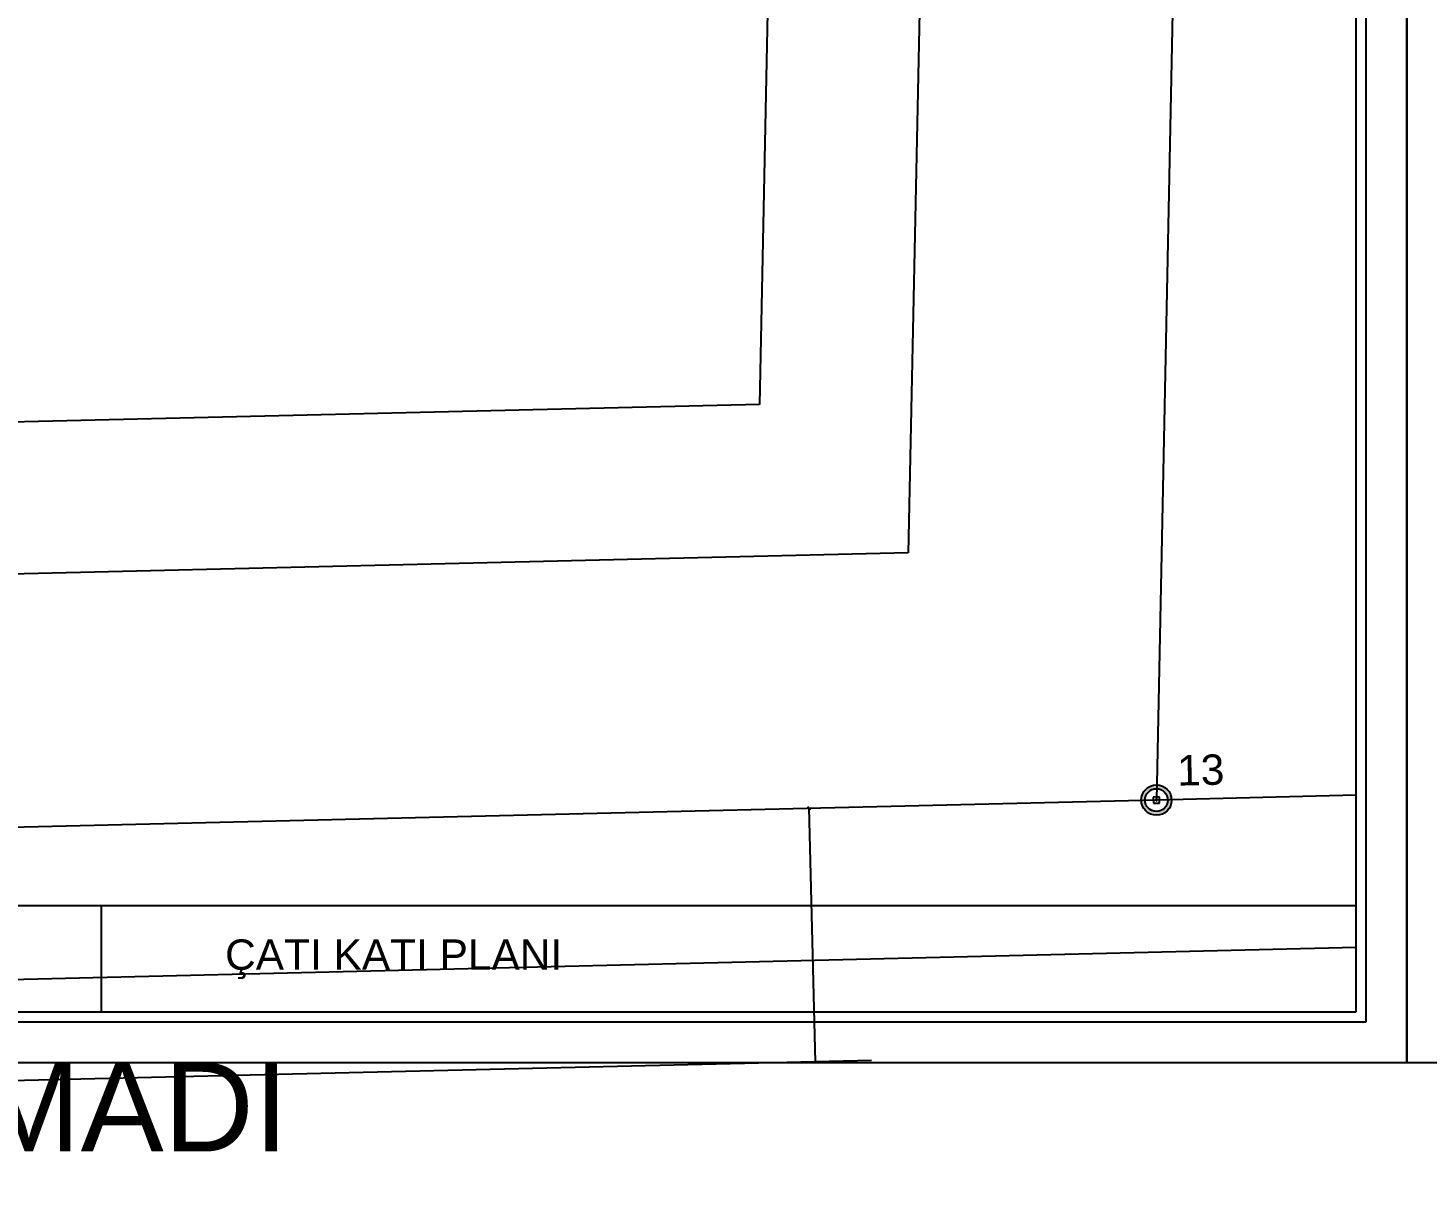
# Model space of a CAD drawing. Header units: millimetres. Extents: x 43168.9 to 43194.6, y -25545.1 to -25543.4.
# Drawn here: x 43178.991 to 43179.544, y -25545.016 to -25544.561 of the extents above; entities that cross this region are included whole.
import ezdxf
from ezdxf.enums import TextEntityAlignment as Align

# ---------------------------------------------------------------- set-up
doc = ezdxf.new("R2010")
doc.units = ezdxf.units.MM
doc.header["$LTSCALE"] = 200
doc.linetypes.add('DASHDOT', pattern=[1, 0.5, -0.25, 0, -0.25])
for name, color, linetype in [('arsasiniri_sgh', 10, 'Continuous'), ('gor-2_sgh', 161, 'Continuous'), ('olcu-uyg_sgh', 193, 'Continuous'), ('pafta_sgh', 11, 'Continuous'), ('sembol_sgh', 8, 'Continuous'), ('yapi-yaklasma_sgh', 41, 'DASHDOT')]:
    doc.layers.add(name, color=color, linetype=linetype)
doc.styles.add('1-200', font='arial.ttf', dxfattribs={"height": 60})
doc.styles.add('antet', font='arial.ttf')
doc.styles.add('ARIAL', font='arial.ttf')

msp = doc.modelspace()

# ---------------------------------------------------------------- hatches: boundary and pattern name
h = msp.add_hatch(color=256)
edge = h.paths.add_edge_path()
edge.add_arc((43179.43697, -25544.86636), 0.006, 0, 360)
edge = h.paths.add_edge_path(flags=16)
edge.add_arc((43179.43697, -25544.86636), 0.0045, 0, 360)

# ---------------------------------------------------------------- linework, layer by layer
at = {"color": 0, "linetype": 'ByBlock', "lineweight": -2}
for p, q in [((43179.30044, -25544.87021), (43179.29921, -25544.86904)), ((43179.43814, -25544.86513), (43179.43574, -25544.86519)), ((43179.43574, -25544.86519), (43179.43579, -25544.86759)), ((43179.43579, -25544.86759), (43179.43819, -25544.86753)), ((43179.4374, -25544.86677), (43179.43653, -25544.86595)), ((43179.43738, -25544.86593), (43179.43655, -25544.86679)), ((43179.43819, -25544.86753), (43179.43814, -25544.86513))]:
    msp.add_line(p, q, dxfattribs=at)
at = {"color": 0, "linetype": 'Continuous', "lineweight": -2}
for radius in [0.006, 0.0045]:
    msp.add_circle((43179.43697, -25544.86636), radius, dxfattribs=at)
at = {"layer": 'arsasiniri_sgh', "color": 14}
for p, q in [((43179.44855, -25544.29934), (43179.43697, -25544.86636)), ((43179.43697, -25544.86636), (43178.444, -25544.89)), ((43179.51588, -25544.86447), (43179.43697, -25544.86636))]:
    msp.add_line(p, q, dxfattribs=at)
at = {"layer": 'gor-2_sgh'}
msp.add_line((43178.42613, -25544.95044), (43179.51588, -25544.9245), dxfattribs=at)
at = {"layer": 'olcu-uyg_sgh'}
for p, q in [((43179.30382, -25544.86953), (43179.29882, -25544.86965)), ((43179.30221, -25544.96985), (43179.29982, -25544.86937))]:
    msp.add_line(p, q, dxfattribs=at)
at = {"layer": 'pafta_sgh'}
for p, q in [((43179.53588, -25543.51), (43179.53588, -25544.97)), ((43179.53588, -25544.97), (43179.53588, -25543.51)), ((43179.51988, -25544.954), (43179.51988, -25543.526)), ((43179.51588, -25544.95), (43179.51588, -25543.53)), ((43178.37588, -25544.908), (43179.51588, -25544.908)), ((43179.02006, -25544.908), (43179.02006, -25544.95)), ((43178.37588, -25544.95), (43179.51588, -25544.95)), ((43178.37188, -25544.954), (43179.51988, -25544.954)), ((43178.35588, -25544.97), (43179.53588, -25544.97)), ((43179.53588, -25544.97), (43180.95588, -25544.97))]:
    msp.add_line(p, q, dxfattribs=at)
at = {"layer": 'yapi-yaklasma_sgh'}
for p, q in [((43179.28858, -25544.29613), (43179.28013, -25544.71005)), ((43179.34857, -25544.29733), (43179.33894, -25544.76867)), ((43179.28013, -25544.71005), (43178.604, -25544.72615)), ((43179.33894, -25544.76867), (43178.544, -25544.78759))]:
    msp.add_line(p, q, dxfattribs=at)
at = {"layer": 'yapi-yaklasma_sgh', "color": 40}
msp.add_line((43178.64957, -25544.98513), (43179.32437, -25544.96907), dxfattribs=at)

# ---------------------------------------------------------------- texts
at = {"style": 'ARIAL'}
msp.add_attdef('ÇİZİMADI', text='ÇİZİM ADI', height=0.03528, rotation=0.009, dxfattribs=at).set_placement((43178.87778, -25544.98752), align=Align.MIDDLE_LEFT)
at = {"layer": 'pafta_sgh', "style": 'antet'}
msp.add_text('ÇATI KATI PLANI', height=0.012, dxfattribs=at).set_placement((43179.06902, -25544.93339))
at = {"layer": 'sembol_sgh', "color": 1, "ltscale": 50, "style": '1-200'}
msp.add_text('13', height=0.012, rotation=1.3638, dxfattribs=at).set_placement((43179.4453, -25544.86066))

doc.saveas('drawing.dxf')
